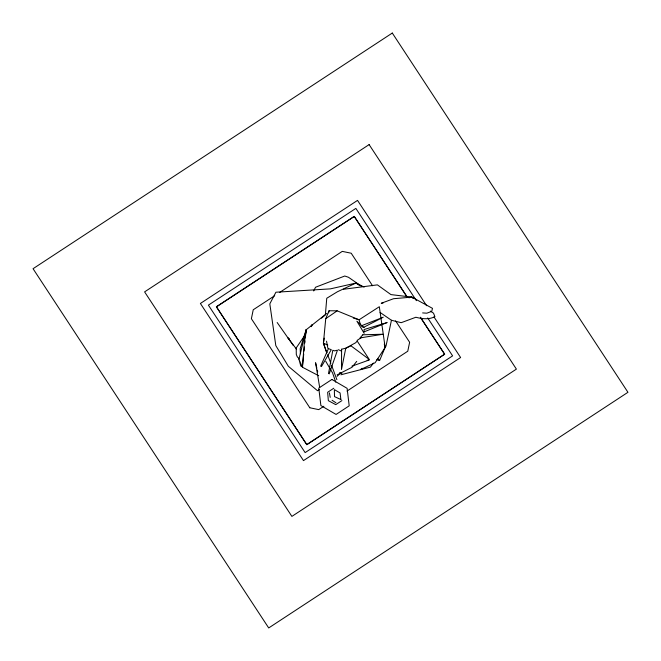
<?xml version="1.0" encoding="UTF-8"?>
<svg xmlns="http://www.w3.org/2000/svg" width="661" height="661" viewBox="0 0 661 661"><rect width="100%" height="100%" fill="white"/><g stroke="black" fill="none" stroke-linecap="round" stroke-linejoin="round"><path stroke-width="0.99" d="M326.666 352.858L323.411 343.208L325.733 318.668L329.054 310.753L337.176 310.835L359.088 319.784L360.526 325.129M303.721 354.065L302.408 367.219L318.718 375.729M304.027 351.032L304.432 346.984M304.837 342.943L305.043 340.919M305.341 337.887L306.15 329.789L326.782 313.413M305.456 334.83L306.15 329.789L300.177 348.653L300.4 353.742M326.955 352.8L323.411 343.208L324.295 338.143M328.699 312.777L329.054 310.753M328.492 373.581L332.814 350.272L334.449 350.884L337.449 350.181L329.203 373.903M380.092 312.446L391.436 320.263L386.016 346.075L375.118 362.732L360.584 369.582L362.154 368.26M298.937 359.287L306.15 329.789L304.283 343.39L302.408 367.219L298.937 359.287L300.813 366.07L302.771 366.549M311.447 326.658L312.058 324.733L310.926 326.385M376.753 359.634L379.621 360.501L385.099 347.438M320.602 366.252L328.459 348.636L331.268 349.694L321.428 366.566M313.702 290.956L315.528 287.254L344.753 276.017L348.454 277.256L361.807 286.494M305.266 334.681L296.202 347.959L296.293 354.428L297.276 356.824L298.929 358.485M373.44 363.079L370.433 367.119L340.861 374.804M356.733 361.352L352.049 367.252L337.118 374.878M337.127 376.316L340.027 373.498M321.494 318.189L325.361 314.892L326.757 298.26L337.399 291.765L355.94 283.065L364.178 287.081M325.733 318.668L337.176 310.835M407.366 297.318L354.263 216.37L216.37 306.737L306.737 444.63L444.655 354.156L420.925 317.991M274.695 295.707L253.237 309.778L251.387 318.718L309.802 407.763M279.777 292.369L342.266 251.378L351.214 253.229L372.556 285.767M359.336 319.618L379.323 306.721L385.09 347.017L384.264 344.05M357.105 340.398L361.038 337.812M319.271 389.651L317.569 390.767L288.312 366.26L275.811 345.612L269.82 303.845L275.91 292.22L330.401 288.865L355.94 283.065L359.278 285.304M333.797 388.238L327.649 392.279L328.343 400.665L335.763 404.639L341.911 400.599M323.873 406.251L318.734 409.622L309.786 407.771M346.984 391.089L407.771 351.214L409.63 342.274L395.584 320.866M420.338 317.23L444.63 354.263L306.844 444.655L216.453 306.861L354.246 216.469L407.35 297.425M361.699 325.658L383.24 317.222L363.542 327.385L361.691 326.476M351.867 366.177L369.185 359.997L367.136 360.237M408.944 297.764L411.877 297.12L432.492 308.356L431.724 311.372L426.824 313.19L422.61 312.917M383.256 302.912L381.257 303.275L393.543 298.714L411.877 297.12L413.489 298.392L411.877 297.12L390.94 294.599L377.398 284.866L343.513 289.262M391.436 320.263L401.21 322.684L415.876 317.247C422.156 318.941 428.865 319.734 434.897 316.702L433.533 313.174L430.361 311.124M353.271 318.032L359.088 319.784M323.411 343.208L327.806 345.092M338.407 349.727L341.076 350.925M332.07 400.244L335.937 402.78M289.592 339.093L287.932 337.87L296.574 349.272M364.037 327.633L356.915 321.213L364.17 333.293M377.464 358.369L379.621 360.501M277.166 322.51L293.302 345.505M426.626 305.721L357.527 200.39L200.39 303.473L303.473 460.61L460.61 357.527L433.996 316.95M416.397 300.672L355.866 208.397L208.397 305.134L305.134 452.603L452.603 355.866L427.708 317.916M325.733 361.286L332.574 372.944L335.771 382.165M327.658 354.717L330.847 363.352M331.558 365.269L336.87 379.645M316.859 368.251L315.578 362.715L319.66 387.28M317.288 370.094L317.718 371.936M326.534 341.159L327.922 348.438M329.418 392.857L330.211 397.41M341.605 349.206L341.489 369.499L345.761 348.223L355.701 342.72L357.188 341.059L369.268 359.452L350.958 345.827L345.761 348.223L341.605 349.206M362.823 334.796L360.005 337.928L382.992 334.226L362.823 334.796M392.295 33.05L33.05 268.705L268.705 627.95L627.95 392.295L392.295 33.05M369.119 144.602L144.602 291.881L291.881 516.398L516.398 369.119L369.119 144.602M331.896 379.464L318.776 388.081L320.874 405.565L336.085 414.439L349.206 405.829L347.116 388.338L331.896 379.464M386.982 322.601L364.137 331.847L364.079 329.533L386.982 322.601M340.878 399.533L334.499 396.617L334.359 389.61L340.085 392.956L340.878 399.533M341.754 373.597L339.985 372.589L341.754 373.597"/></g></svg>
